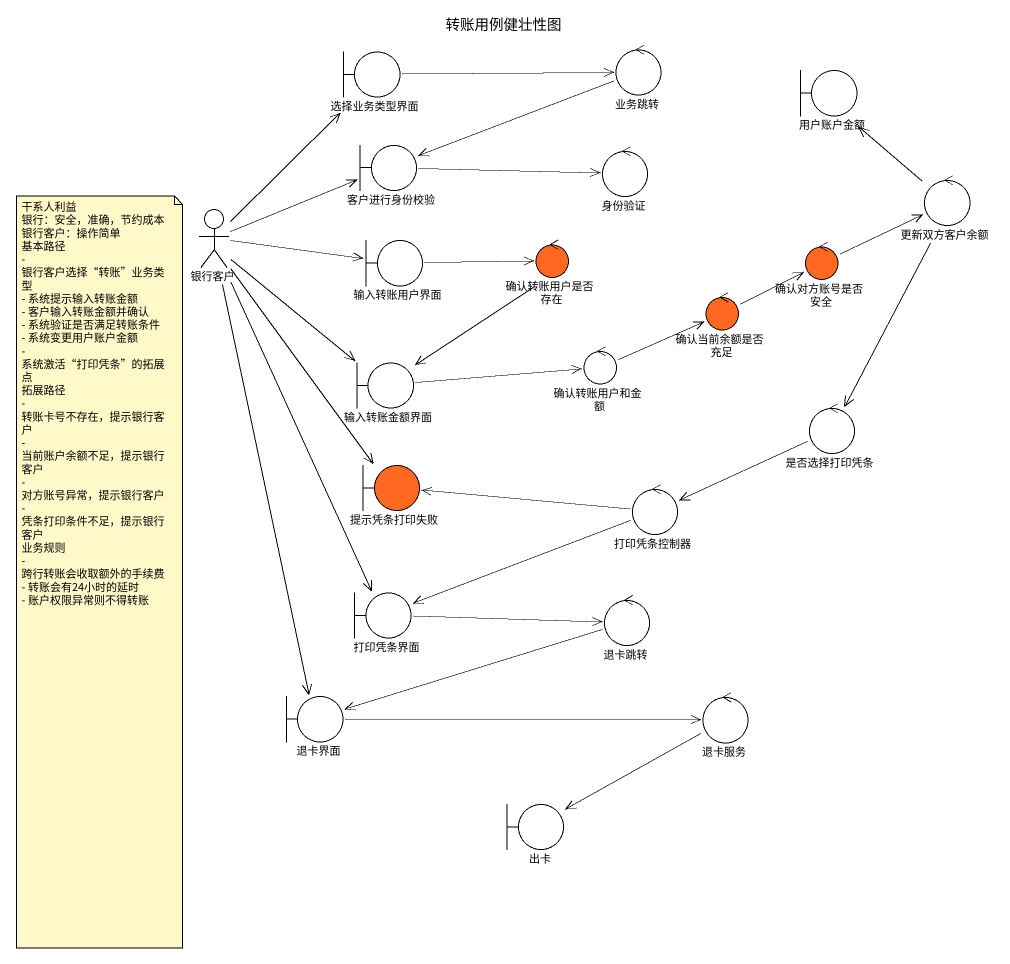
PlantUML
@startuml
title 转账用例健壮性图
boundary 选择业务类型界面
control 业务跳转
boundary 用户账户金额
boundary 客户进行身份校验
control 身份验证
control 更新双方客户余额
actor 银行客户
boundary 输入转账用户界面
control 确认转账用户是否存在 #FF6820
control 确认对方账号是否安全 #FF6820
control 确认当前余额是否充足 #FF6820
boundary 输入转账金额界面
control 确认转账用户和金额
control 是否选择打印凭条
boundary 提示凭条打印失败 #FF6820
control 打印凭条控制器
boundary 打印凭条界面
control 退卡跳转
boundary 退卡界面
control 退卡服务
boundary 出卡
选择业务类型界面 -right-> 业务跳转
业务跳转 -left-> 客户进行身份校验
客户进行身份校验 -right-> 身份验证
更新双方客户余额 -up-> 用户账户金额
更新双方客户余额 --> 是否选择打印凭条
银行客户 -up-> 选择业务类型界面
银行客户 -right-> 客户进行身份校验
银行客户 -right-> 输入转账用户界面
银行客户 --> 输入转账金额界面
银行客户 --> 提示凭条打印失败
银行客户 --> 打印凭条界面
银行客户 --> 退卡界面
输入转账用户界面 -right-> 确认转账用户是否存在
确认转账用户是否存在 --> 输入转账金额界面
确认对方账号是否安全 -right-> 更新双方客户余额
确认当前余额是否充足 -right-> 确认对方账号是否安全
输入转账金额界面 -right-> 确认转账用户和金额
确认转账用户和金额 -right-> 确认当前余额是否充足
是否选择打印凭条 -left-> 打印凭条控制器
打印凭条控制器 -left-> 提示凭条打印失败
打印凭条控制器 -left-> 打印凭条界面
打印凭条界面 -right-> 退卡跳转
退卡跳转 -left-> 退卡界面
退卡界面 -right-> 退卡服务
退卡服务 -left-> 出卡
note as N1
  干系人利益
  银行：安全，准确，节约成本
  银行客户：操作简单
  基本路径
  - 银行客户选择“转账”业务类型
  - 系统提示输入转账金额
  - 客户输入转账金额并确认
  - 系统验证是否满足转账条件
  - 系统变更用户账户金额
  - 系统激活“打印凭条”的拓展点
  拓展路径
  - 转账卡号不存在，提示银行客户
  - 当前账户余额不足，提示银行客户
  - 对方账号异常，提示银行客户
  - 凭条打印条件不足，提示银行客户
  业务规则
  - 跨行转账会收取额外的手续费
  - 转账会有24小时的延时
  - 账户权限异常则不得转账
end note
@enduml
